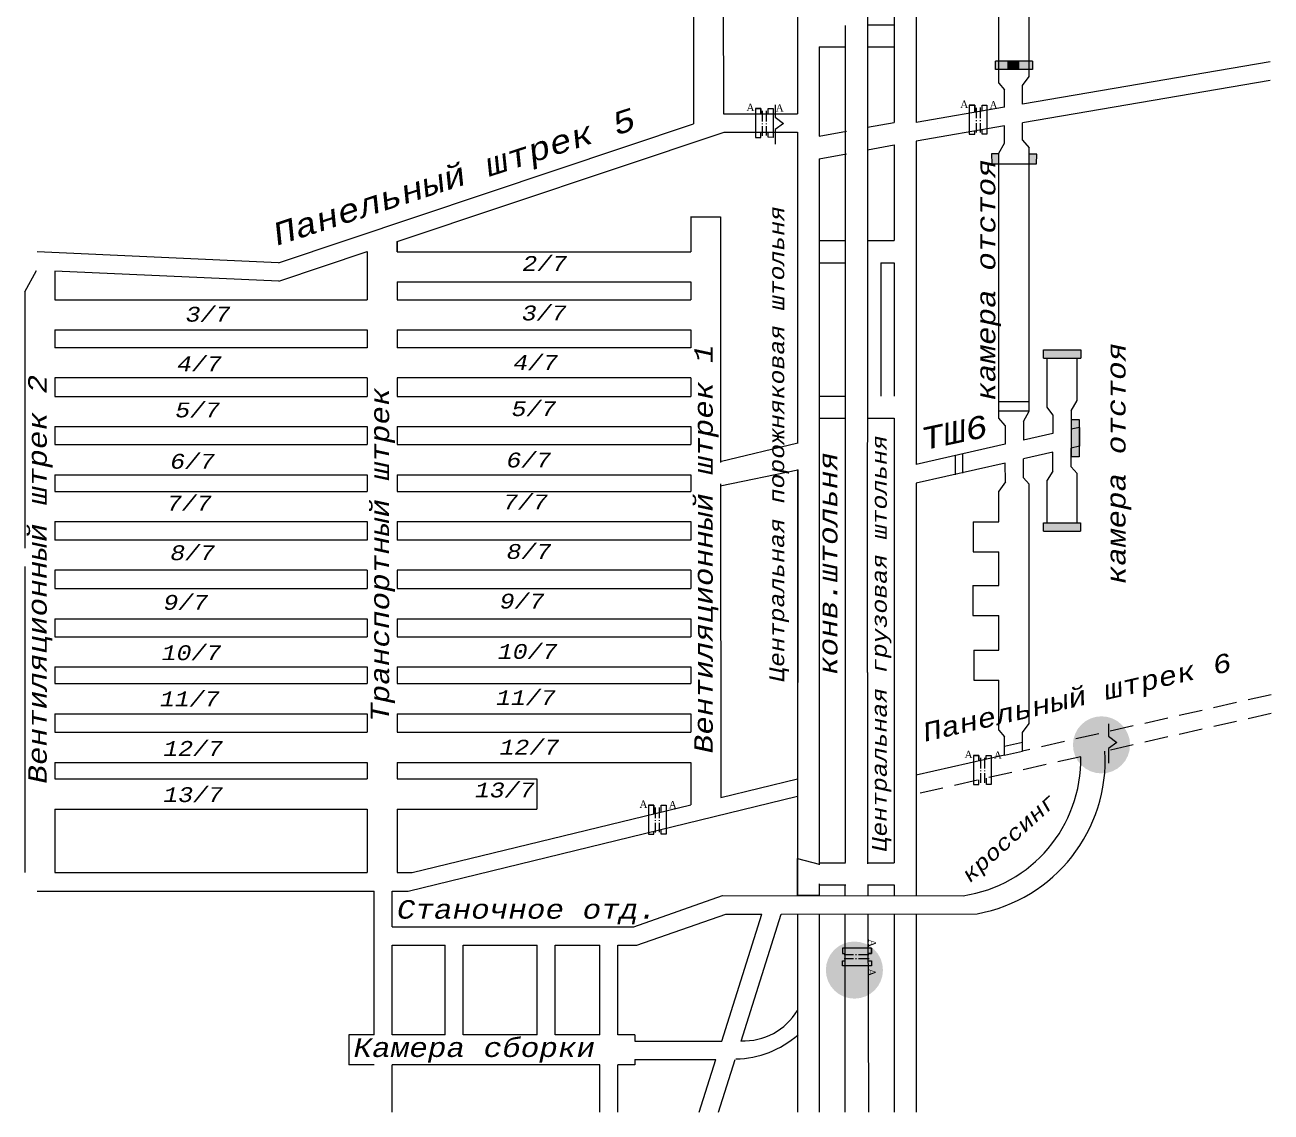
# Model space of a CAD drawing. Header units: millimetres. Extents: x 61 to 346, y -120 to 268.
# Drawn here: x 115.3 to 283.3, y -120.3 to 26.2 of the extents above; entities that cross this region are included whole.
import ezdxf

# ---------------------------------------------------------------- set-up
doc = ezdxf.new("R2010")
doc.units = ezdxf.units.MM
doc.linetypes.add('HIDDEN2', pattern=[4.7625, 3.175, -1.5875])
for name, color, linetype in [('Замер_станция', 7, 'Continuous'), ('Знаки подземные', 7, 'Continuous'), ('Надписи', 7, 'Continuous'), ('Номер Позиции ПЛА', 7, 'Continuous'), ('План', 7, 'Continuous'), ('ППЗ двери', 7, 'Continuous'), ('Раскраска позиций ПЛА', 7, 'Continuous'), ('Усл. Обозначения', 7, 'Continuous')]:
    doc.layers.add(name, color=color, linetype=linetype)
doc.layers.add('ФЗ вода', color=1, linetype='Continuous', lineweight=40)
doc.styles.add('TXTRUS', font='TXTRUS.shx', dxfattribs={"height": 2})
doc.styles.add('Восстающие', font='times.ttf')

# ---------------------------------------------------------------- blocks, each defined once
blk = doc.blocks.new('Вент парус')
at = {"layer": 'Усл. Обозначения'}
for p, q in [((1113.71, 602.67), (1113.71, 601)), ((1113.71, 601), (1114.82, 600.17)), ((1114.82, 600.17), (1113.71, 599.34)), ((1113.71, 599.34), (1113.71, 597.39))]:
    blk.add_line(p, q, dxfattribs=at)
blk = doc.blocks.new('Перемычка с дверью')
at = {"layer": 'Усл. Обозначения'}
for p, q in [((1113.29, 581.21), (1113.29, 576.21)), ((1113.29, 581.21), (1114.4, 581.21)), ((1114.4, 581.21), (1114.4, 576.21)), ((1114.4, 576.21), (1113.29, 576.21))]:
    blk.add_line(p, q, dxfattribs=at)
at = {"layer": 'Усл. Обозначения', "color": 0}
for p, q in [((1113.28, 579.34), (1114.4, 579.34)), ((1113.28, 577.89), (1114.4, 577.89))]:
    blk.add_line(p, q, dxfattribs=at)

msp = doc.modelspace()

# ---------------------------------------------------------------- hatches: boundary and pattern name
at = {"layer": 'Знаки подземные'}
h = msp.add_hatch(color=5, dxfattribs=at)
h.paths.add_polyline_path([(246.63, 8.82), (245.6, 8.82), (245.6, 7.47), (246.63, 7.47)])
h.paths.add_polyline_path([(251.67, 8.82), (250.69, 8.82), (250.69, 7.47), (251.67, 7.47)])
at = {"layer": 'План'}
h = msp.add_hatch(color=72, dxfattribs=at)
h.paths.add_polyline_path([(246.15, 21.3), (246.15, 20.19), (247.83, 20.19), (247.83, 21.3)])
h.paths.add_polyline_path([(249.28, 21.3), (249.28, 20.19), (251.15, 20.19), (251.15, 21.3)])
at = {"layer": 'Раскраска позиций ПЛА'}
for points in [[(247.8, 21.3), (247.8, 20.19), (249.25, 20.19), (249.25, 21.3)], [(257.66, -17.62), (252.66, -17.62), (252.66, -18.73), (257.66, -18.73)], [(257.47, -27), (256.36, -27), (256.36, -32), (257.47, -32)], [(257.63, -40.91), (252.63, -40.91), (252.63, -42.02), (257.63, -42.02)]]:
    msp.add_hatch(color=72, dxfattribs=at).paths.add_polyline_path(points)
at = {"layer": 'ФЗ вода'}
h = msp.add_hatch(color=0, dxfattribs=at)
edge = h.paths.add_edge_path()
edge.add_arc((260.46, -70.85), 3.85, 0, 360)
h = msp.add_hatch(color=0, dxfattribs=at)
edge = h.paths.add_edge_path()
edge.add_arc((227.14, -101.21), 3.85, 0, 360)

# ---------------------------------------------------------------- linework, layer by layer
at = {"layer": 'Знаки подземные'}
for p, q in [((252.66, -17.62), (257.66, -17.62)), ((252.66, -18.73), (252.66, -17.62)), ((257.66, -17.62), (257.66, -18.73)), ((252.66, -18.73), (257.66, -18.73)), ((256.36, -27), (256.36, -32)), ((256.36, -27), (257.47, -27)), ((257.47, -27), (257.47, -32)), ((257.47, -32), (256.36, -32)), ((252.63, -40.91), (257.63, -40.91)), ((252.63, -42.02), (252.63, -40.91)), ((257.63, -40.91), (257.63, -42.02)), ((252.63, -42.02), (257.63, -42.02))]:
    msp.add_line(p, q, dxfattribs=at)
at = {"layer": 'План', "color": 0}
for p, q in [((219.48, 84.58), (219.47, 14.21)), ((232.52, 58.44), (232.52, 26.2)), ((235.45, 46.02), (235.45, 13.06)), ((222.41, 23.23), (222.41, 11.21)), ((232.52, 23.23), (232.52, 13.06)), ((219.47, 11.73), (219.47, -30.22)), ((235.45, 10.54), (235.45, -33.05)), ((232.52, 10.03), (232.52, -2.88)), ((222.41, 8.16), (222.41, -2.88)), ((230.69, -5.85), (230.69, -23.83)), ((232.52, -5.85), (232.52, -23.83)), ((222.41, -26.8), (222.41, -86.76)), ((232.48, -26.8), (232.51, -86.76)), ((219.47, -33.71), (219.46, -75.42)), ((235.45, -35.59), (235.45, -74.94)), ((219.46, -77.78), (219.46, -91.17)), ((235.45, -77.49), (235.45, -91.17)), ((164.79, -95.37), (164.79, -90.55)), ((222.41, -89.73), (222.41, -91.17)), ((232.48, -89.73), (232.48, -91.17)), ((219.46, -93.66), (219.45, -106.69)), ((222.41, -93.66), (222.41, -120.35)), ((232.49, -93.66), (232.51, -120.35)), ((235.45, -93.66), (235.45, -120.35)), ((197.53, -109.95), (197.53, -110.77)), ((219.46, -110.01), (219.46, -120.35)), ((197.53, -113.25), (197.53, -113.99)), ((208.82, -120.35), (211.06, -113.25))]:
    msp.add_line(p, q, dxfattribs=at)
at = {"layer": 'План'}
for p, q in [((228.96, 26.14), (228.96, 59.97)), ((250.69, 19.25), (250.69, 45.95)), ((246.62, 18.33), (246.63, 45.02)), ((205.44, 43.54), (205.44, 12.89)), ((209.43, 43.54), (209.49, 14.21)), ((225.93, 22.73), (225.93, 26.12)), ((228.94, 26.2), (232.52, 26.2)), ((228.96, 22.32), (228.96, 26.14)), ((222.41, 23.23), (225.93, 23.23)), ((228.96, 23.23), (232.52, 23.23)), ((283.21, 21.24), (249.79, 15.52)), ((249.79, 18.02), (250.69, 19.25)), ((283.21, 18.73), (249.79, 13)), ((246.62, 18.33), (247.36, 17.46)), ((247.36, 15.1), (247.36, 17.46)), ((249.79, 15.52), (249.79, 18.02)), ((209.49, 14.21), (219.47, 14.21)), ((247.36, 15.1), (235.45, 13.06)), ((149.48, -5.85), (205.44, 12.89)), ((222.41, 11.21), (226.06, 11.87)), ((228.91, 12.4), (232.52, 13.06)), ((247.36, 12.58), (235.45, 10.54)), ((247.36, 10.24), (247.36, 12.58)), ((249.79, 10.68), (249.79, 13)), ((165.49, -3), (209.56, 11.73)), ((209.56, 11.73), (219.47, 11.73)), ((246.63, 8.91), (247.36, 10.24)), ((249.79, 10.68), (250.69, 9.64)), ((222.41, 8.16), (226.06, 8.84)), ((228.9, 9.36), (232.52, 10.03)), ((246.63, -26.81), (246.63, 8.91)), ((250.69, -25.88), (250.69, 9.64)), ((205.05, 0.35), (209.07, 0.35)), ((205.07, 0.35), (205.07, -4.37)), ((209.07, 0.35), (209.09, -32.79)), ((225.93, -11.39), (225.93, 0.96)), ((228.91, -61.11), (228.96, 0.98)), ((165.49, -4.37), (165.49, -3)), ((222.41, -2.88), (225.93, -2.88)), ((228.95, -2.88), (232.52, -2.88)), ((149.48, -5.85), (116.95, -4.4)), ((149.53, -8.34), (161.44, -4.35)), ((161.44, -4.35), (161.44, -10.86)), ((165.49, -4.37), (205.07, -4.37)), ((222.41, -5.85), (225.93, -5.85)), ((230.69, -5.85), (232.52, -5.85)), ((115.29, -9.77), (116.87, -6.89)), ((149.53, -8.34), (119.33, -6.99)), ((119.33, -6.99), (119.33, -10.86)), ((115.29, -9.77), (115.29, -44.32)), ((165.49, -8.43), (205.07, -8.43)), ((165.49, -8.43), (165.49, -10.86)), ((205.07, -8.43), (205.07, -10.86)), ((119.33, -10.86), (161.44, -10.86)), ((165.49, -10.86), (205.07, -10.86)), ((225.93, -61.11), (225.93, -11.39)), ((119.33, -14.92), (161.44, -14.92)), ((119.33, -14.92), (119.33, -17.35)), ((161.44, -14.92), (161.44, -17.35)), ((165.49, -14.92), (205.07, -14.92)), ((165.49, -14.92), (165.49, -17.35)), ((205.07, -14.92), (205.07, -17.35)), ((161.44, -17.35), (119.33, -17.35)), ((205.07, -17.35), (165.49, -17.35)), ((253.12, -25.33), (253.12, -18.73)), ((253.12, -18.73), (257.18, -18.73)), ((257.18, -24.41), (257.18, -18.73)), ((161.44, -21.39), (119.33, -21.39)), ((119.33, -21.39), (119.33, -23.89)), ((161.44, -21.39), (161.44, -23.89)), ((205.07, -21.39), (165.49, -21.39)), ((165.49, -21.39), (165.49, -23.89)), ((205.07, -21.39), (205.07, -23.89)), ((119.33, -23.89), (161.44, -23.89)), ((165.49, -23.89), (205.07, -23.89)), ((222.41, -23.83), (225.93, -23.83)), ((256.35, -25.81), (257.18, -24.41)), ((222.41, -26.8), (225.93, -26.8)), ((228.94, -26.8), (232.48, -26.8)), ((247.49, -27.82), (246.63, -26.81)), ((249.92, -27.27), (250.69, -25.88)), ((253.92, -26.36), (253.12, -25.33)), ((253.92, -26.36), (253.92, -28.86)), ((256.35, -25.81), (256.35, -28.31)), ((119.33, -27.95), (161.44, -27.95)), ((119.33, -27.95), (119.33, -30.38)), ((161.44, -27.95), (161.44, -30.38)), ((165.49, -27.95), (205.07, -27.95)), ((165.49, -27.95), (165.49, -30.38)), ((205.07, -27.95), (205.07, -30.38)), ((247.49, -27.82), (247.49, -30.31)), ((249.92, -27.27), (249.92, -29.76)), ((257.49, -28.05), (256.35, -28.31)), ((257.49, -28.05), (257.49, -30.59)), ((253.92, -28.86), (249.92, -29.76)), ((119.33, -30.38), (161.44, -30.38)), ((165.49, -30.38), (205.07, -30.38)), ((247.49, -30.31), (235.45, -33.05)), ((253.92, -31.4), (249.92, -32.31)), ((253.92, -33.94), (253.92, -31.4)), ((257.49, -30.59), (256.35, -30.85)), ((256.35, -33.39), (256.35, -30.85)), ((247.49, -32.86), (235.45, -35.59)), ((247.5, -35.4), (247.49, -32.86)), ((249.92, -34.85), (249.92, -32.31)), ((256.35, -33.39), (257.18, -34.25)), ((119.33, -34.45), (161.44, -34.44)), ((119.33, -34.45), (119.33, -36.69)), ((161.44, -34.44), (161.44, -36.69)), ((165.49, -34.44), (205.07, -34.44)), ((165.49, -34.44), (165.49, -36.69)), ((205.07, -34.44), (205.07, -36.69)), ((249.92, -34.85), (250.69, -35.72)), ((253.92, -33.94), (253.12, -35.17)), ((253.12, -40.91), (253.12, -35.17)), ((257.18, -40.91), (257.18, -34.25)), ((119.33, -36.69), (161.44, -36.69)), ((165.49, -36.69), (205.07, -36.69)), ((209.09, -35.67), (209.12, -77.94)), ((247.5, -35.4), (246.63, -36.64)), ((246.63, -40.77), (246.63, -36.64)), ((250.69, -67.97), (250.69, -35.72)), ((119.33, -40.75), (161.44, -40.75)), ((119.33, -40.75), (119.33, -43.26)), ((161.44, -40.75), (161.44, -43.26)), ((165.49, -40.75), (205.07, -40.75)), ((165.49, -40.75), (165.49, -43.26)), ((205.07, -40.75), (205.07, -43.26)), ((243.17, -40.77), (246.63, -40.77)), ((243.17, -40.77), (243.17, -44.84)), ((253.12, -40.91), (257.18, -40.91)), ((161.44, -43.26), (119.33, -43.26)), ((205.07, -43.26), (165.49, -43.26)), ((243.17, -44.84), (246.63, -44.84)), ((246.63, -49.35), (246.63, -44.84)), ((115.29, -46.81), (115.29, -88.07)), ((161.46, -47.3), (119.33, -47.3)), ((119.33, -47.3), (119.33, -49.79)), ((161.46, -47.3), (161.46, -49.79)), ((205.07, -47.3), (165.49, -47.3)), ((165.49, -47.3), (165.49, -49.79)), ((205.07, -47.3), (205.07, -49.79)), ((119.33, -49.79), (161.46, -49.79)), ((165.49, -49.79), (205.07, -49.79)), ((243.1, -49.35), (246.63, -49.35)), ((243.1, -49.35), (243.1, -53.41)), ((243.1, -53.41), (246.63, -53.41)), ((246.63, -58.07), (246.63, -53.41)), ((119.33, -53.86), (161.44, -53.86)), ((119.33, -53.86), (119.33, -56.29)), ((161.44, -53.86), (161.44, -56.29)), ((165.49, -53.86), (205.07, -53.86)), ((165.49, -53.86), (165.49, -56.29)), ((205.07, -53.86), (205.07, -56.29)), ((119.33, -56.29), (161.44, -56.29)), ((165.49, -56.29), (205.07, -56.29)), ((243.24, -58.07), (246.63, -58.07)), ((243.24, -58.07), (243.24, -62.13)), ((119.33, -60.35), (161.44, -60.35)), ((119.33, -60.35), (119.33, -62.59)), ((161.44, -60.35), (161.44, -62.59)), ((165.49, -60.35), (205.07, -60.35)), ((165.49, -60.35), (165.49, -62.59)), ((205.07, -60.35), (205.07, -62.59)), ((243.24, -62.13), (246.63, -62.13)), ((246.63, -68.89), (246.63, -62.13)), ((119.33, -62.59), (161.46, -62.59)), ((165.49, -62.59), (205.07, -62.59)), ((119.33, -66.66), (161.46, -66.66)), ((119.33, -66.66), (119.33, -69.15)), ((161.46, -66.66), (161.44, -69.15)), ((165.49, -66.66), (205.07, -66.66)), ((165.49, -66.66), (165.49, -69.15)), ((205.07, -66.66), (205.07, -69.15)), ((246.63, -68.89), (247.37, -69.75)), ((249.8, -69.2), (250.69, -67.97)), ((119.33, -69.15), (161.44, -69.15)), ((165.49, -69.15), (205.07, -69.15)), ((247.37, -72.24), (247.37, -69.75)), ((247.4, -71.03), (249.83, -70.48)), ((249.8, -71.69), (249.8, -69.2)), ((247.37, -72.24), (235.45, -74.94)), ((247.37, -72.24), (249.8, -71.69)), ((119.33, -73.21), (161.44, -73.21)), ((119.33, -73.21), (119.33, -75.45)), ((161.44, -73.21), (161.44, -75.45)), ((165.49, -73.21), (205.07, -73.21)), ((165.49, -73.21), (165.49, -75.45)), ((205.07, -73.21), (205.07, -78.93)), ((119.33, -75.45), (161.44, -75.45)), ((165.49, -75.45), (184.32, -75.45)), ((184.32, -75.45), (184.32, -79.52)), ((209.12, -77.94), (219.46, -75.42)), ((166.98, -90.55), (219.46, -77.78)), ((167.5, -88.07), (205.07, -78.93)), ((119.33, -79.52), (161.44, -79.52)), ((119.33, -79.52), (119.33, -88.06)), ((161.44, -79.52), (161.44, -88.05)), ((165.49, -79.52), (184.32, -79.52)), ((165.49, -79.52), (165.49, -88.05)), ((222.41, -86.76), (225.96, -86.76)), ((228.89, -86.76), (232.51, -86.76)), ((119.33, -88.06), (161.44, -88.05)), ((165.49, -88.07), (167.5, -88.07)), ((116.95, -90.55), (162.36, -90.55)), ((162.36, -109.96), (162.36, -90.55)), ((164.79, -90.55), (166.98, -90.55)), ((222.41, -89.73), (226, -89.73)), ((225.87, -89.73), (225.87, -91.26)), ((228.93, -89.68), (228.93, -91.14)), ((228.93, -89.73), (232.48, -89.73)), ((197.39, -95.37), (209.37, -91.17)), ((209.37, -91.17), (241.81, -91.19)), ((197.82, -97.85), (209.79, -93.66)), ((209.25, -110.77), (214.66, -93.66)), ((209.79, -93.66), (214.66, -93.66)), ((211.85, -110.77), (217.27, -93.66)), ((217.27, -93.66), (243.68, -93.63)), ((225.87, -93.64), (225.87, -120.35)), ((228.93, -93.64), (229.02, -120.35)), ((164.79, -95.37), (197.39, -95.37)), ((164.79, -109.96), (164.79, -97.85)), ((164.79, -97.85), (171.96, -97.85)), ((171.96, -109.95), (171.96, -97.85)), ((174.39, -109.95), (174.39, -97.85)), ((174.39, -97.85), (184.34, -97.85)), ((184.34, -109.94), (184.34, -97.85)), ((186.77, -109.94), (186.77, -97.85)), ((186.77, -97.85), (192.81, -97.85)), ((192.81, -109.93), (192.81, -97.85)), ((195.24, -97.85), (197.82, -97.85)), ((195.24, -109.95), (195.24, -97.85)), ((158.97, -109.96), (158.97, -113.99)), ((162.36, -109.96), (158.97, -109.96)), ((171.96, -109.95), (164.79, -109.96)), ((184.34, -109.94), (174.39, -109.95)), ((192.81, -109.93), (186.77, -109.94)), ((197.53, -109.95), (195.24, -109.95)), ((197.53, -110.77), (209.25, -110.77)), ((162.36, -113.99), (158.97, -113.99)), ((164.79, -120.35), (164.79, -113.99)), ((192.81, -113.99), (164.79, -113.99)), ((192.81, -120.35), (192.81, -113.99)), ((197.53, -113.99), (195.24, -113.99)), ((195.24, -120.35), (195.24, -113.99)), ((197.53, -113.25), (208.46, -113.25)), ((206.21, -120.35), (208.46, -113.25))]:
    msp.add_line(p, q, dxfattribs=at)
at = {"layer": 'План', "color": 0, "linetype": 'HIDDEN2'}
msp.add_line((283.32, -64.09), (249.8, -71.69), dxfattribs=at)
at = {"layer": 'План', "linetype": 'HIDDEN2'}
for p, q in [((283.33, -66.63), (260.92, -71.71)), ((257.66, -72.45), (235.45, -77.49))]:
    msp.add_line(p, q, dxfattribs=at)
at = {"layer": 'План'}
for centre, radius, start, end in [((239.89, -72.9), 21.07, 280.3793, 3.2362), ((239.09, -72.82), 18.57, 278.4171, 1.1219), ((210.89, -100.06), 13.13, 271.1291, 311.1788)]:
    msp.add_arc(centre, radius, start, end, dxfattribs=at)
at = {"layer": 'ППЗ двери'}
for p, q in [((250.7, -24.6), (246.64, -24.6)), ((250.7, -25.86), (246.7, -25.86))]:
    msp.add_line(p, q, dxfattribs=at)
msp.add_arc((212.22, -102.32), 8.43, 267.4595, 329.1712, dxfattribs=at)
at = {"layer": 'Раскраска позиций ПЛА', "color": 21}
for p, q in [((232.52, 26.2), (232.52, 23.23)), ((232.52, 26.2), (232.52, 23.23)), ((238.31, 13.07), (238.31, 13.07)), ((222.41, -2.88), (222.41, -5.85)), ((222.41, -23.83), (222.41, -26.8)), ((219.46, -75.42), (219.46, -77.78)), ((235.45, -74.94), (235.45, -77.49)), ((219.46, -86.19), (222.41, -86.91)), ((228.93, -91.14), (228.94, -91.22))]:
    msp.add_line(p, q, dxfattribs=at)
at = {"layer": 'Раскраска позиций ПЛА'}
for p, q in [((225.93, 0.96), (225.93, 22.73)), ((228.96, 0.98), (228.96, 22.32)), ((242.63, 15.38), (242.63, 11.47)), ((244.35, 14.59), (244.35, 15.38)), ((244.35, 15.38), (245.02, 15.37)), ((245.02, 15.37), (245.02, 11.47)), ((213.8, 14.95), (213.8, 11.04)), ((214.71, 14.62), (214.71, 13.2)), ((215.26, 14.63), (215.26, 13.2)), ((215.51, 14.21), (215.51, 14.95)), ((215.51, 14.95), (216.19, 14.95)), ((216.19, 14.95), (216.19, 11.04)), ((243.55, 15.04), (243.55, 13.62)), ((244.09, 15.05), (244.09, 13.62)), ((214.71, 12.93), (214.71, 12.81)), ((214.71, 12.56), (214.71, 11.26)), ((215.26, 12.93), (215.26, 12.81)), ((215.26, 12.56), (215.26, 11.28)), ((243.37, 11.47), (243.37, 11.9)), ((243.55, 13.35), (243.55, 13.24)), ((243.55, 12.98), (243.55, 11.68)), ((244.09, 13.35), (244.09, 13.24)), ((244.09, 12.98), (244.09, 11.7)), ((244.36, 11.47), (244.36, 12.07)), ((213.8, 11.04), (214.53, 11.04)), ((214.53, 11.04), (214.53, 11.73)), ((215.52, 11.05), (215.52, 11.73)), ((216.19, 11.04), (215.52, 11.05)), ((219.47, 11.73), (219.47, -30.22)), ((242.63, 11.47), (243.37, 11.47)), ((245.02, 11.47), (244.36, 11.47)), ((222.41, 7.6), (222.41, -11.91)), ((165.49, -3), (165.49, -4.37)), ((222.41, -11.91), (222.41, -87)), ((209.06, -32.63), (219.52, -30.15)), ((240.75, -31.9), (240.75, -34.44)), ((241.72, -31.57), (241.7, -34.22)), ((209.06, -35.92), (219.53, -33.78)), ((219.53, -33.78), (219.46, -91.17)), ((225.93, -86.71), (225.93, -61.11)), ((228.91, -61.11), (228.91, -86.89)), ((243.21, -72.27), (243.21, -76.18)), ((244.13, -72.61), (244.13, -74.02)), ((244.67, -72.59), (244.67, -74.02)), ((244.92, -72.8), (244.92, -72.27)), ((244.92, -72.27), (245.6, -72.28)), ((245.6, -72.28), (245.6, -76.18)), ((243.94, -76.18), (243.94, -75.56)), ((244.13, -74.29), (244.13, -74.41)), ((244.13, -74.67), (244.13, -75.97)), ((244.67, -74.29), (244.67, -74.41)), ((244.67, -74.67), (244.67, -75.95)), ((244.94, -76.18), (244.94, -75.34)), ((243.21, -76.18), (243.94, -76.18)), ((245.6, -76.18), (244.94, -76.18)), ((199.37, -78.97), (199.37, -82.88)), ((201.09, -79.9), (201.09, -78.97)), ((201.09, -78.97), (201.76, -78.97)), ((201.76, -78.97), (201.76, -82.87)), ((200.29, -79.3), (200.29, -80.72)), ((200.83, -79.29), (200.83, -80.72)), ((200.29, -80.99), (200.29, -81.11)), ((200.29, -81.36), (200.29, -82.66)), ((200.83, -80.99), (200.83, -81.11)), ((200.83, -81.36), (200.83, -82.64)), ((201.1, -82.87), (201.1, -82.25)), ((199.37, -82.88), (200.11, -82.88)), ((200.11, -82.88), (200.11, -82.49)), ((201.76, -82.87), (201.1, -82.87)), ((219.46, -86.19), (222.41, -86.91)), ((219.46, -91.17), (219.47, -86.19)), ((222.41, -89.57), (222.41, -91.17)), ((222.41, -89.66), (222.41, -91.17)), ((222.41, -91.17), (219.46, -91.17)), ((229.43, -98.25), (225.52, -98.25)), ((225.52, -98.25), (225.52, -98.99)), ((225.53, -100.64), (225.53, -99.98)), ((225.53, -99.98), (225.87, -99.98)), ((229.43, -100.64), (225.53, -100.64)), ((227.04, -99.17), (225.74, -99.17)), ((227.04, -99.71), (225.76, -99.71)), ((227.41, -99.17), (227.29, -99.17)), ((227.41, -99.71), (227.29, -99.71)), ((229.1, -99.17), (227.68, -99.17)), ((229.11, -99.71), (227.68, -99.71)), ((228.95, -99.97), (229.43, -99.97)), ((229.43, -99.97), (229.43, -100.64))]:
    msp.add_line(p, q, dxfattribs=at)
at = {"layer": 'Раскраска позиций ПЛА', "lineweight": 30}
for p, q in [((243.36, 15.37), (242.63, 15.38)), ((243.36, 14.42), (243.36, 15.37)), ((214.52, 14.94), (213.8, 14.95)), ((214.52, 14.21), (214.52, 14.94)), ((243.93, -72.28), (243.21, -72.27)), ((243.93, -73.02), (243.93, -72.28)), ((200.1, -78.97), (199.37, -78.97)), ((200.1, -80.14), (200.1, -78.97)), ((228.94, -98.98), (229.43, -98.98)), ((229.43, -98.98), (229.43, -98.25))]:
    msp.add_line(p, q, dxfattribs=at)
at = {"layer": 'Раскраска позиций ПЛА', "color": 151}
msp.add_line((247.37, -72.24), (249.8, -71.69), dxfattribs=at)
at = {"layer": 'Раскраска позиций ПЛА', "lineweight": -2}
msp.add_line((225.52, -98.99), (225.87, -98.99), dxfattribs=at)
at = {"layer": 'Раскраска позиций ПЛА', "color": 111}
msp.add_line((219.45, -106.69), (219.46, -110), dxfattribs=at)
at = {"layer": 'Усл. Обозначения'}
for p, q in [((246.62, 8.84), (245.62, 8.84)), ((245.62, 8.84), (245.67, 7.46)), ((251.74, 8.79), (250.64, 8.79)), ((251.69, 7.46), (251.74, 8.79)), ((245.67, 7.46), (251.69, 7.46))]:
    msp.add_line(p, q, dxfattribs=at)

# ---------------------------------------------------------------- block references
at = {"layer": 'Номер Позиции ПЛА', "rotation": 270}
msp.add_blockref('Перемычка с дверью', (-330.06, 1134.59), dxfattribs=at)
at = {"layer": 'Усл. Обозначения'}
for p in [(-897.24, -587.25), (-852.3, -670.69)]:
    msp.add_blockref('Вент парус', p, dxfattribs=at)

# ---------------------------------------------------------------- texts
at = {"layer": 'Замер_станция', "color": 7, "lineweight": 25, "style": 'Восстающие'}
for p in [(212.58, 14.58), (216.52, 14.5), (241.41, 15.01), (245.36, 14.92), (241.99, -72.64), (198.15, -79.34), (202.1, -79.42)]:
    msp.add_text('А', height=1, dxfattribs=at).set_placement(p)
at = {"layer": 'Замер_станция', "color": 0, "lineweight": 25, "style": 'Восстающие'}
msp.add_text('А', height=1, dxfattribs=at).set_placement((245.94, -72.73))
at = {"layer": 'Замер_станция', "color": 7, "lineweight": 25, "style": 'Восстающие'}
for p in [(229.06, -97.03), (228.98, -100.98)]:
    msp.add_text('А', height=1, rotation=270, dxfattribs=at).set_placement(p)
at = {"layer": 'Надписи', "style": 'TXTRUS'}
for s, insert, char_height, width, attachment_point, rotation in [('{\\fCourier New|b0|i1|c204|p49;Панельный штрек 5}', (148.4, -0.71), 3, 74, 1, 18), ('{\\fCourier New|b0|i1|c204|p49;камера отстоя }', (243.64, -24.47), 2.5, 39.0672, 1, 90), ('{\\fCourier New|b0|i1|c204|p49;Центральная порожняковая штольня}', (215.67, -62.35), 2, 122.8904, 1, 90), ('{\\fCourier New|b0|i1|c204|p49;Вентиляционный штрек 1}', (205.54, -71.99), 2.5, 67.7, 1, 90), ('{\\fCourier New|b0|i1|c204|p49;камера отстоя }', (261.2, -49.21), 2.5, 43.2779, 1, 90), ('{\\fCourier New|b0|i1|c204|p49;Вентиляционный штрек 2}', (115.73, -76.08), 2.5, 67.7, 1, 90), ('{\\fCourier New|b0|i1|c204|p49;Транспортный штрек }', (161.9, -67.76), 2.5, 53.8159, 1, 90), ('{\\fCourier New|b0|i1|c204|p49;ТШ6}', (235.9, -28.2), 3, 11.0261, 1, 12), ('{\\fCourier New|b0|i1|c204|p49;Центральная грузовая штольня}', (230.82, -57.16), 2, 128.3, 5, 90), ('{\\fCourier New|b0|i1|c204|p49;конв.штольня }', (222.35, -61.43), 2.5, 43.2693, 1, 90), ('{\\fCourier New|b0|i1|c204|p49;Панельный штрек 6}', (236.13, -67.99), 2.5, 121.7, 1, 13), ('{\\fCourier New|b0|i1|c204|p49;кроссинг}', (241.37, -88.04), 2, 19.7797, 1, 42.3334)]:
    msp.add_mtext(s, dxfattribs=dict(at, insert=insert, char_height=char_height, width=width, attachment_point=attachment_point, rotation=rotation))
at = {"layer": 'Надписи', "attachment_point": 1, "style": 'TXTRUS'}
for s, insert, char_height, width in [('{\\fCourier New|b0|i1|c204|p49;2/7}', (182.37, -4.96), 2, 7.4), ('{\\fCourier New|b0|i1|c204|p49;3/7}', (136.96, -11.8), 2, 7.4), ('{\\fCourier New|b0|i1|c204|p49;3/7}', (182.29, -11.63), 2, 7.4), ('{\\fCourier New|b0|i1|c204|p49;4/7}', (135.8, -18.48), 2, 7.4), ('{\\fCourier New|b0|i1|c204|p49;4/7}', (181.14, -18.31), 2, 7.4), ('{\\fCourier New|b0|i1|c204|p49;5/7}', (135.57, -24.7), 2, 7.4), ('{\\fCourier New|b0|i1|c204|p49;5/7}', (180.91, -24.53), 2, 7.4), ('{\\fCourier New|b0|i1|c204|p49;6/7}', (134.88, -31.62), 2, 7.4), ('{\\fCourier New|b0|i1|c204|p49;6/7}', (180.22, -31.45), 2, 7.4), ('{\\fCourier New|b0|i1|c204|p49;7/7}', (179.77, -37.1), 2, 7.3847), ('{\\fCourier New|b0|i1|c204|p49;7/7}', (134.43, -37.27), 2, 7.3847), ('{\\fCourier New|b0|i1|c204|p49;8/7}', (180.23, -43.78), 2, 6.4619), ('{\\fCourier New|b0|i1|c204|p49;8/7}', (134.89, -43.95), 2, 6.4619), ('{\\fCourier New|b0|i1|c204|p49;9/7}', (179.31, -50.47), 2, 6.9233), ('{\\fCourier New|b0|i1|c204|p49;9/7}', (133.97, -50.64), 2, 6.9233), ('{\\fCourier New|b0|i1|c204|p49;10/7}', (179.06, -57.26), 2, 7.4), ('{\\fCourier New|b0|i1|c204|p49;10/7}', (133.73, -57.43), 2, 7.4), ('{\\fCourier New|b0|i1|c204|p49;11/7}', (133.5, -63.65), 2, 7.4), ('{\\fCourier New|b0|i1|c204|p49;11/7}', (178.83, -63.48), 2, 7.4), ('{\\fCourier New|b0|i1|c204|p49;12/7}', (133.96, -70.33), 2, 7.4), ('{\\fCourier New|b0|i1|c204|p49;12/7}', (179.3, -70.16), 2, 7.4), ('{\\fCourier New|b0|i1|c204|p49;13/7}', (133.96, -76.56), 2, 7.4), ('{\\fCourier New|b0|i1|c204|p49;13/7}', (175.98, -75.93), 2, 7.4), ('{\\fCourier New|b0|i1|c204|p49;Станочное отд.}', (165.44, -91.78), 2.5, 38.9)]:
    msp.add_mtext(s, dxfattribs=dict(at, insert=insert, char_height=char_height, width=width))
at = {"layer": 'Надписи', "color": 0, "insert": (159.6, -110.42), "char_height": 2.5, "width": 46.2, "attachment_point": 1, "style": 'TXTRUS'}
msp.add_mtext('{\\fCourier New|b0|i1|c204|p49;Камера сборки}', dxfattribs=at)

doc.saveas('drawing.dxf')
